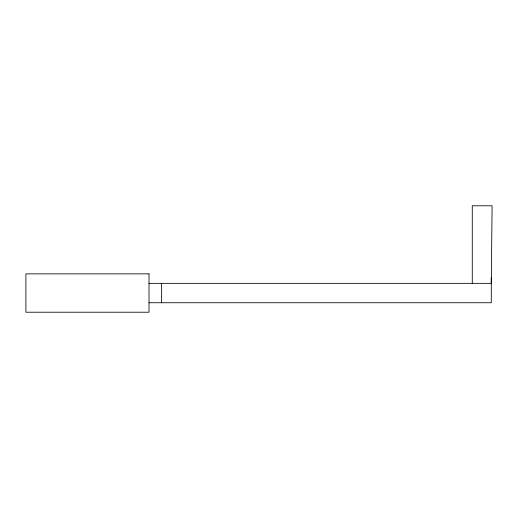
<?xml version="1.0" encoding="UTF-8"?>
<svg xmlns="http://www.w3.org/2000/svg" width="518" height="518" viewBox="0 0 518 518"><rect width="100%" height="100%" fill="white"/><g stroke="black" fill="none" stroke-linecap="round" stroke-linejoin="round"><path stroke-width="0.78" d="M149.016 283.346L491.284 283.346L492.1 205.782L472.274 205.782L472.274 283.346M149.016 302.739L491.284 302.739L491.284 277.687M161.635 283.346L161.635 302.739M149.016 273.86L25.9 273.86L25.9 312.218L149.016 312.218L149.016 273.86"/></g></svg>
